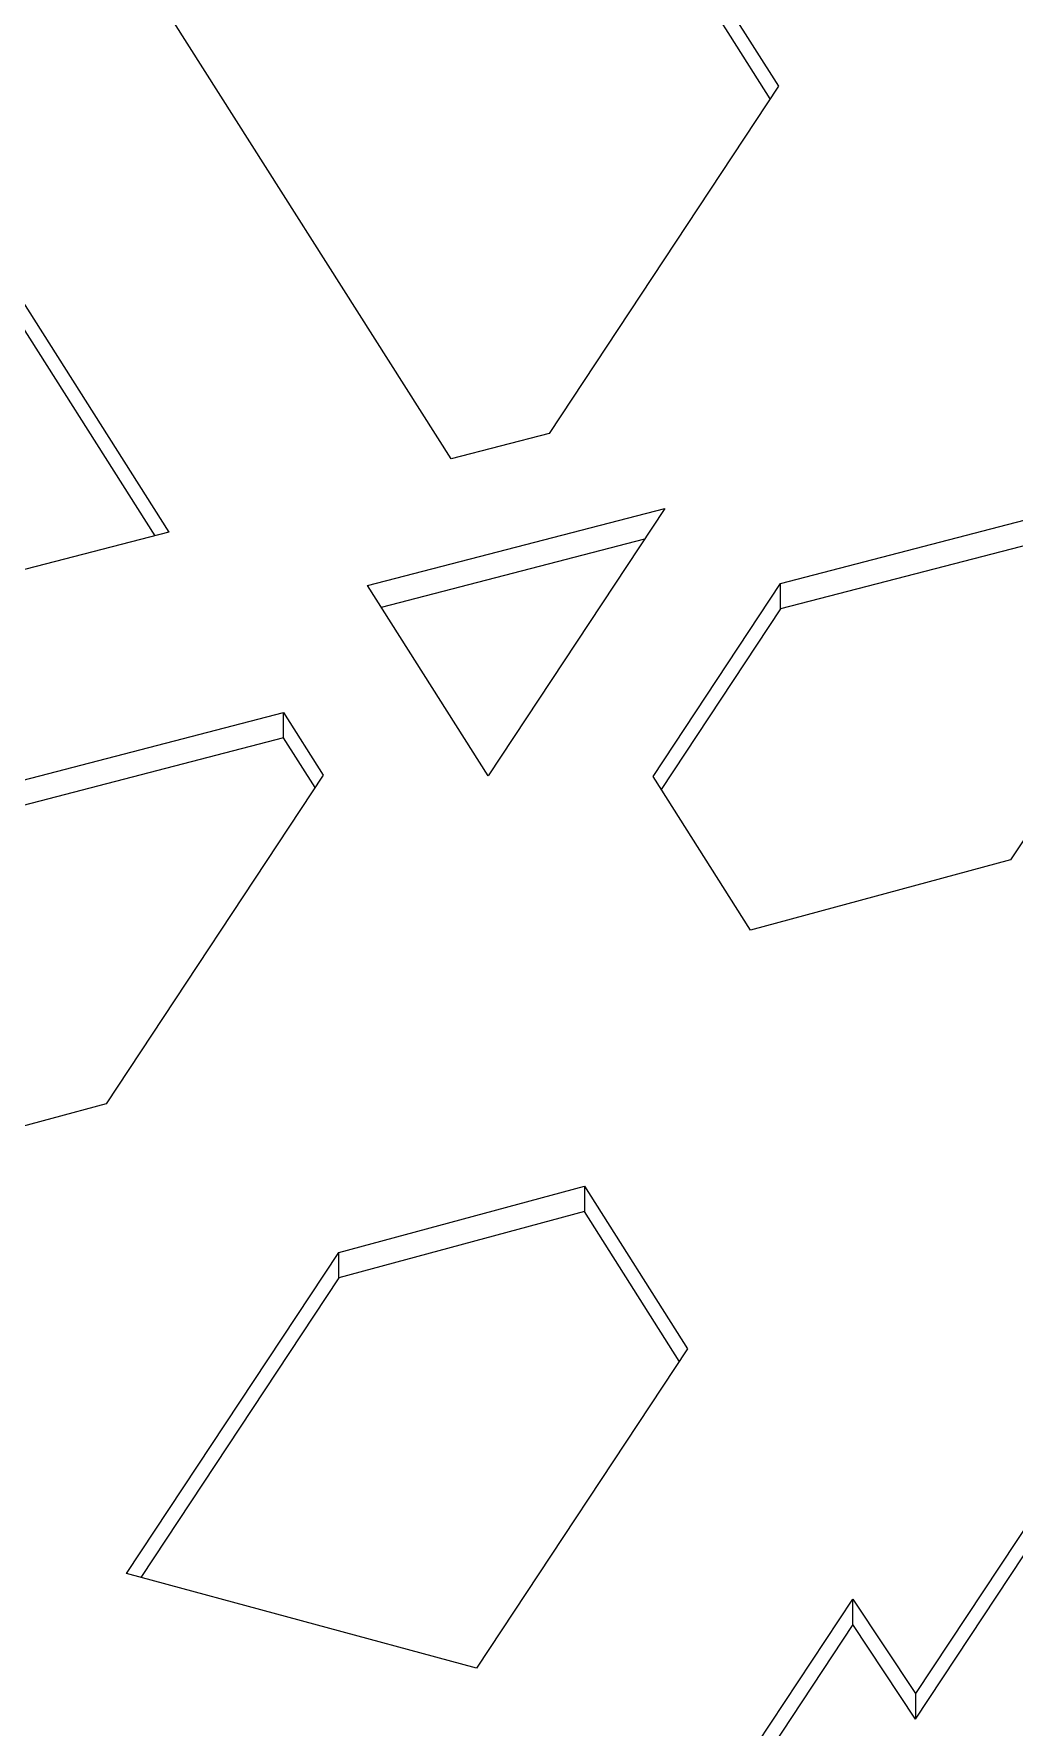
# Model space of a CAD drawing. Header units: millimetres. Extents: x -40531 to 31993, y -28732 to 45416.
# Drawn here: x 24964 to 27927, y 22654 to 27770 of the extents above; entities that cross this region are included whole.
import ezdxf

# ---------------------------------------------------------------- set-up
doc = ezdxf.new("R2010")
doc.units = ezdxf.units.MM
doc.layers.add('A-GENM', color=13, linetype='Continuous', lineweight=9)

# ---------------------------------------------------------------- blocks, each defined once
blk = doc.blocks.new('Family1 - Family1-218933-3D Section')
at = {"layer": 'A-GENM'}
for p, q in [((22894.8, 30164.5), (25372, 26264.9)), ((25330.1, 26254), (22894.8, 30087.6)), ((26225, 26486.3), (24094.1, 29840.7)), ((27069.4, 27763.1), (26151.3, 29208.3)), ((27069.4, 27840), (27214.3, 27611.9)), ((27189.4, 27574.2), (27069.4, 27763.1)), ((27214.3, 27611.9), (26521.1, 26563.1)), ((26521.1, 26563.1), (26225, 26486.3)), ((25971.7, 26103), (26871, 26336.4)), ((26871, 26336.4), (26336.9, 25528.2)), ((27220.8, 26109.6), (28034.5, 26320.8)), ((25372, 26264.9), (20906.4, 25105.9)), ((26809.6, 26243.5), (26013.7, 26037)), ((28034.5, 26243.9), (27220.8, 26032.7)), ((26336.9, 25528.2), (25971.7, 26103)), ((26835.1, 25526), (27220.8, 26109.6)), ((27220.8, 26032.7), (27220.8, 26109.6)), ((27220.8, 26032.7), (26860, 25486.8)), ((28315.2, 25879), (27915.5, 25274.1)), ((22105.7, 24782.1), (25718.4, 25719.7)), ((25718.4, 25719.7), (25838.6, 25530.4)), ((25718.4, 25642.8), (25718.4, 25719.7)), ((25718.4, 25642.8), (22251, 24742.9)), ((25813.7, 25492.7), (25718.4, 25642.8)), ((25838.6, 25530.4), (25182.6, 24537.8)), ((27129.6, 25062.4), (26835.1, 25526)), ((27915.5, 25274.1), (27129.6, 25062.4)), ((25182.6, 24537.8), (24817.2, 24439.4)), ((25885.1, 24088.5), (26627.5, 24288.5)), ((26627.5, 24288.5), (26939.5, 23797.5)), ((26627.5, 24288.5), (26627.5, 24211.6)), ((26627.5, 24211.6), (25885.1, 24011.6)), ((26914.6, 23759.8), (26627.5, 24211.6)), ((25243.5, 23117.8), (25885.1, 24088.5)), ((25885.1, 24011.6), (25885.1, 24088.5)), ((25885.1, 24011.6), (25286.6, 23106.2)), ((26939.5, 23797.5), (26301.5, 22832.1)), ((26301.5, 22832.1), (25243.5, 23117.8)), ((27149.6, 22603.2), (27438.8, 23040.7)), ((27438.8, 23040.7), (27628.5, 22755.2)), ((27438.8, 22963.8), (27438.8, 23040.7)), ((27438.8, 22963.8), (27192.7, 22591.5)), ((27628.5, 22678.3), (27438.8, 22963.8))]:
    blk.add_line(p, q, dxfattribs=at)
at = {"layer": 'A-GENM', "lineweight": 25}
for p, q in [((28127.3, 23510), (27628.5, 22755.2)), ((27628.5, 22678.3), (28127.3, 23433.1)), ((27628.5, 22755.2), (27628.5, 22678.3))]:
    blk.add_line(p, q, dxfattribs=at)

msp = doc.modelspace()

# ---------------------------------------------------------------- block references
at = {"layer": 'A-GENM'}
msp.add_blockref('Family1 - Family1-218933-3D Section', (0, 0), dxfattribs=at)

doc.saveas('drawing.dxf')
